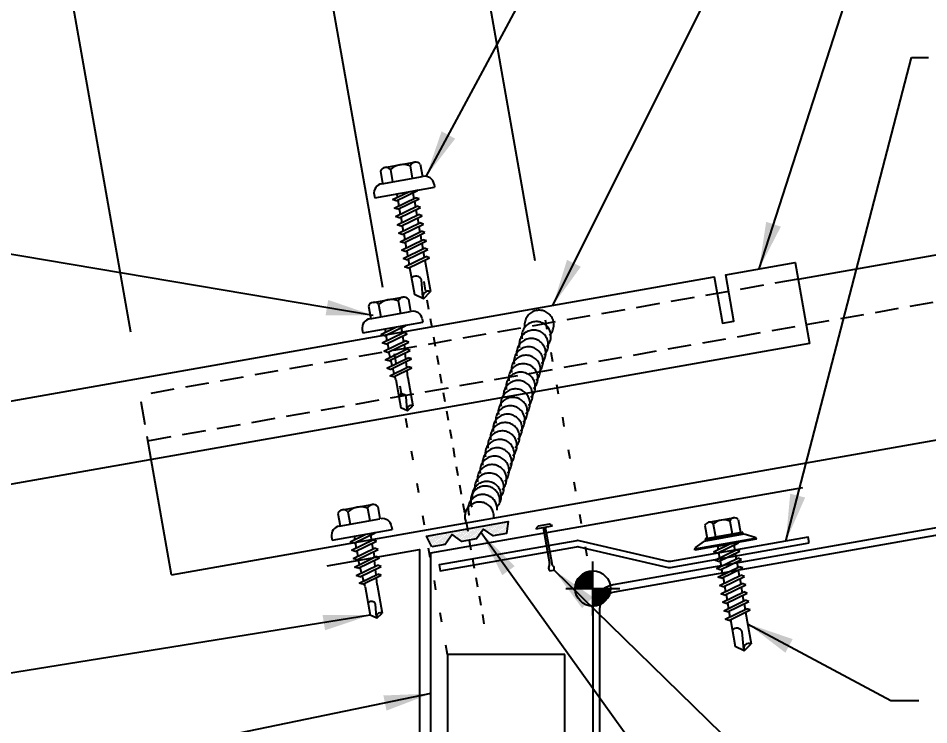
# Model space of a CAD drawing. Header units: inches. Extents: x 9.4 to 51.9, y 11.4 to 60.1.
# Drawn here: x 25.96 to 35.66, y 26.85 to 34.37 of the extents above; entities that cross this region are included whole.
import ezdxf

# ---------------------------------------------------------------- set-up
doc = ezdxf.new("R2010")
doc.units = ezdxf.units.IN
doc.header["$MEASUREMENT"] = 0
for name, pattern in [('CENTER2', [1.125, 0.75, -0.125, 0.125, -0.125]), ('DASH3', [0.125, 0.0625, -0.0625]), ('DOT', [0.25, 0, -0.25]), ('HIDDEN2', [0.1875, 0.125, -0.0625])]:
    doc.linetypes.add(name, pattern=pattern)
for name, color, linetype in [('DIM', 2, 'Continuous'), ('FASTENER', 9, 'Continuous'), ('PANEL', 11, 'Continuous'), ('SEALANT', 253, 'CENTER2'), ('SECTION', 11, 'Continuous'), ('STLA', 10, 'Continuous'), ('TAPE', 8, 'Continuous'), ('TEXT', 2, 'Continuous'), ('TRIM', 6, 'Continuous')]:
    doc.layers.add(name, color=color, linetype=linetype)
doc.styles.add('TEXT', font='SIMPLEX', dxfattribs={"width": 0.75, "height": 6})
doc.styles.add('TEXT1', font='ROMANS.shx', dxfattribs={"width": 0.75, "height": 0.375})
doc.dimstyles.new('DETAIL', dxfattribs={"dimscale": 4, "dimtxt": 0.375, "dimasz": 0.0625, "dimexe": 0.0625, "dimexo": 0.125, "dimgap": 0.0625, "dimtad": 1, "dimdec": 4, "dimzin": 3, "dimdsep": 46, "dimlunit": 4, "dimtxsty": 'TEXT1', "dimblk": 'ARCHTICK', "dimcen": 0.0625, "dimclrd": 7, "dimclre": 7, "dimclrt": 2, "dimadec": 0, "dimazin": 0, "dimtfac": 0.59375, "dimtdec": 4, "dimtmove": 0, "dimatfit": 3, "dimfxl": 0, "dimfrac": 2, "dimtolj": 1, "dimtzin": 3, "dimarcsym": 0})
doc.dimstyles.new('DETAIL$7', dxfattribs={"dimscale": 4, "dimtxt": 6, "dimasz": 0.125, "dimexe": 0.0625, "dimexo": 0.125, "dimgap": 0.0625, "dimtad": 1, "dimdec": 5, "dimzin": 3, "dimdsep": 46, "dimlunit": 4, "dimtxsty": 'TEXT', "dimblk": 'ARCHTICK', "dimcen": 0.0625, "dimclrd": 7, "dimclre": 7, "dimclrt": 2, "dimadec": 0, "dimazin": 0, "dimtfac": 0.666667, "dimtdec": 5, "dimtmove": 0, "dimatfit": 3, "dimfxl": 0, "dimfrac": 2, "dimtolj": 1, "dimtzin": 3, "dimarcsym": 0})

# ---------------------------------------------------------------- blocks, each defined once
blk = doc.blocks.new('MB_DW4')
at = {"layer": 'FASTENER'}
for p, q in [((-0.2171, 0.3051), (-0.2171, 0.1712)), ((-0.1627, 0.3366), (0.1592, 0.3366)), ((-0.1083, 0.3051), (-0.1083, 0.1712)), ((0.1048, 0.3051), (0.1048, 0.1712)), ((0.2136, 0.3051), (0.2136, 0.1712)), ((-0.2257, 0.1712), (0.2136, 0.1712)), ((-0.3257, 0.0712), (-0.3257, 0.0369)), ((-0.3257, 0.0369), (0.3222, 0.0369)), ((-0.141, -0.014), (0.0373, 0.0369)), ((-0.1053, -0.0341), (0.1375, 0.0352)), ((-0.088, 0.0369), (-0.088, 0.0011)), ((-0.088, 0.0369), (0.0845, 0.0369)), ((0.0845, 0.0369), (0.1344, 0.0369)), ((0.0845, 0.0201), (0.0845, -0.0405)), ((0.1375, 0.0352), (0.1344, 0.0369)), ((0.3222, 0.0712), (0.3222, 0.0369)), ((-0.1053, -0.0341), (-0.141, -0.014)), ((-0.141, -0.1049), (0.1018, -0.0356)), ((-0.1053, -0.125), (0.1375, -0.0557)), ((-0.088, -0.0292), (-0.088, -0.0898)), ((0.0845, -0.0708), (0.0845, -0.1314)), ((0.1375, -0.0557), (0.1018, -0.0356)), ((-0.1053, -0.125), (-0.141, -0.1049)), ((-0.141, -0.1958), (0.1018, -0.1265)), ((-0.1053, -0.2159), (0.1375, -0.1466)), ((-0.088, -0.1201), (-0.088, -0.1807)), ((0.0845, -0.1617), (0.0845, -0.211)), ((0.1375, -0.1466), (0.1018, -0.1265)), ((-0.1053, -0.2159), (-0.141, -0.1958)), ((-0.141, -0.2867), (0.1018, -0.2174)), ((-0.1053, -0.3068), (-0.141, -0.2867)), ((-0.1053, -0.3068), (0.1375, -0.2375)), ((-0.0838, -0.2704), (-0.088, -0.211)), ((0.0771, -0.3153), (0.0815, -0.2535)), ((0.0837, -0.2226), (0.0845, -0.211)), ((0.1375, -0.2375), (0.1018, -0.2174)), ((-0.141, -0.3776), (0.1018, -0.3083)), ((-0.1053, -0.3977), (-0.141, -0.3776)), ((-0.1053, -0.3977), (0.1375, -0.3284)), ((-0.0775, -0.3595), (-0.0817, -0.3001)), ((0.0706, -0.4081), (0.075, -0.3463)), ((0.1375, -0.3284), (0.1018, -0.3083)), ((-0.122, -0.4631), (0.0885, -0.403)), ((-0.0864, -0.4832), (-0.122, -0.4631)), ((-0.0864, -0.4832), (0.1242, -0.4231)), ((-0.0712, -0.4486), (-0.0754, -0.3892)), ((-0.0665, -0.5155), (-0.0691, -0.4783)), ((0.063, -0.5152), (0.0684, -0.439)), ((0.1242, -0.4231), (0.0885, -0.403)), ((-0.0665, -0.5155), (-0.0665, -0.82)), ((0.063, -0.5159), (0.063, -0.82)), ((-0.0031, -0.8538), (0.009, -0.7138)), ((-0.0017, -0.8656), (-0.0665, -0.82)), ((-0.0017, -0.8656), (0.063, -0.82))]:
    blk.add_line(p, q, dxfattribs=at)
for centre, radius, start, end in [((-0.1627, 0.2738), 0.0628, 29.87542, 150.12458), ((-0.0017, 0.141), 0.1956, 56.99743, 123.00257), ((0.1592, 0.2738), 0.0628, 29.87542, 150.12458), ((-0.2257, 0.0712), 0.1, 90, 180), ((0.2222, 0.0712), 0.1, 0, 90), ((0.073, -0.5159), 0.01, 175.94836, 180), ((-0.0363, -0.7227), 0.0461, 11.14455, 130.906), ((0.039, -0.8547), 0.0422, 55.45845, 194.84539)]:
    blk.add_arc(centre, radius, start, end, dxfattribs=at)
blk = doc.blocks.new('MB_DW3')
at = {"layer": 'FASTENER'}
for p, q in [((-0.2154, 0.3051), (-0.2154, 0.1712)), ((-0.161, 0.3366), (0.161, 0.3366)), ((-0.1065, 0.3051), (-0.1065, 0.1712)), ((0.1065, 0.3051), (0.1065, 0.1712)), ((0.2154, 0.3051), (0.2154, 0.1712)), ((-0.224, 0.1712), (0.2154, 0.1712)), ((-0.324, 0.0712), (-0.324, 0.0369)), ((-0.324, 0.0369), (0.324, 0.0369)), ((-0.1392, -0.016), (0.0458, 0.0369)), ((-0.1035, -0.0361), (0.1392, 0.0333)), ((-0.0863, 0.0369), (0.0863, 0.0369)), ((-0.0863, 0.0369), (-0.0863, -0.0008)), ((0.0863, 0.0369), (0.1328, 0.0369)), ((0.0863, 0.0181), (0.0863, -0.0425)), ((0.1392, 0.0333), (0.1328, 0.0369)), ((0.324, 0.0712), (0.324, 0.0369)), ((-0.1035, -0.0361), (-0.1392, -0.016)), ((-0.1392, -0.1069), (0.1035, -0.0375)), ((-0.1035, -0.127), (0.1392, -0.0576)), ((-0.0863, -0.0311), (-0.0863, -0.0917)), ((0.0863, -0.0728), (0.0863, -0.1334)), ((0.1392, -0.0576), (0.1035, -0.0375)), ((-0.1035, -0.127), (-0.1392, -0.1069)), ((-0.1392, -0.1977), (0.1035, -0.1284)), ((-0.1035, -0.2178), (0.1392, -0.1485)), ((-0.0863, -0.122), (-0.0863, -0.1826)), ((0.0863, -0.1636), (0.0863, -0.2243)), ((0.1392, -0.1485), (0.1035, -0.1284)), ((-0.1035, -0.2178), (-0.1392, -0.1977)), ((-0.1392, -0.2886), (0.1035, -0.2193)), ((-0.1035, -0.3087), (-0.1392, -0.2886)), ((-0.1035, -0.3087), (0.1392, -0.2394)), ((-0.0863, -0.2129), (-0.0863, -0.2735)), ((0.0863, -0.2545), (0.0863, -0.3152)), ((0.1392, -0.2394), (0.1035, -0.2193)), ((-0.1392, -0.3795), (0.1035, -0.3102)), ((-0.1035, -0.3996), (-0.1392, -0.3795)), ((-0.1035, -0.3996), (0.1392, -0.3303)), ((-0.0863, -0.3038), (-0.0863, -0.3644)), ((0.0863, -0.3454), (0.0863, -0.4061)), ((0.1392, -0.3303), (0.1035, -0.3102)), ((-0.1392, -0.4704), (0.1035, -0.4011)), ((-0.1035, -0.4905), (-0.1392, -0.4704)), ((-0.1035, -0.4905), (0.1392, -0.4212)), ((-0.0863, -0.3947), (-0.0863, -0.4553)), ((0.0863, -0.4363), (0.0863, -0.497)), ((0.1392, -0.4212), (0.1035, -0.4011)), ((-0.1392, -0.5613), (0.1035, -0.492)), ((-0.1035, -0.5814), (-0.1392, -0.5613)), ((-0.1035, -0.5814), (0.1392, -0.5121)), ((-0.0863, -0.4856), (-0.0863, -0.5462)), ((-0.0863, -0.5765), (-0.0863, -0.6371)), ((0.0863, -0.5272), (0.0863, -0.5879)), ((0.1392, -0.5121), (0.1035, -0.492)), ((-0.1392, -0.6522), (0.1035, -0.5829)), ((-0.1035, -0.6723), (-0.1392, -0.6522)), ((-0.1392, -0.7431), (0.1035, -0.6738)), ((-0.1035, -0.6723), (0.1392, -0.603)), ((-0.0863, -0.6674), (-0.0863, -0.728)), ((0.0863, -0.6181), (0.0863, -0.6787)), ((0.1392, -0.603), (0.1035, -0.5829)), ((0.1392, -0.6939), (0.1035, -0.6738)), ((-0.1035, -0.7632), (-0.1392, -0.7431)), ((-0.1035, -0.7632), (0.1392, -0.6939)), ((-0.0863, -0.7583), (-0.0863, -1.0503)), ((0.0863, -0.709), (0.0863, -1.0503)), ((-0.0019, -1.0955), (0.0143, -0.9088)), ((0, -1.1111), (-0.0863, -1.0503)), ((0, -1.1111), (0.0863, -1.0503))]:
    blk.add_line(p, q, dxfattribs=at)
for centre, radius, start, end in [((-0.161, 0.2738), 0.0628, 29.87542, 150.12458), ((0, 0.141), 0.1956, 56.99743, 123.00257), ((0.161, 0.2738), 0.0628, 29.87542, 150.12458), ((-0.224, 0.0712), 0.1, 90, 180), ((0.224, 0.0712), 0.1, 0, 90), ((-0.046, -0.9207), 0.0615, 11.14455, 130.906), ((0.0544, -1.0967), 0.0563, 55.45845, 194.84539)]:
    blk.add_arc(centre, radius, start, end, dxfattribs=at)
blk = doc.blocks.new('_ArchTick')
at = {"color": 0, "linetype": 'ByBlock', "const_width": 0.15}
blk.add_lwpolyline([(-0.5, -0.5), (0.5, 0.5)], dxfattribs=at)
blk = doc.blocks.new('*D20')
at = {"layer": 'DEFPOINTS', "color": 0}
for p in [(28.3636, 39.9103), (29.9333, 31.0078), (27.2513, 30.5349)]:
    blk.add_point(p, dxfattribs=at)
at = {"layer": 'DIM', "color": 7, "lineweight": -2}
for p, q in [((29.8465, 31.5002), (28.3202, 40.1565)), ((25.6816, 39.4374), (28.3636, 39.9103)), ((27.1645, 31.0273), (25.6381, 39.6836))]:
    blk.add_line(p, q, dxfattribs=at)
at = {"layer": 'DIM', "color": 7, "lineweight": -2, "xscale": 0.25, "yscale": 0.25, "zscale": 0.25}
for p, rotation in [((28.3636, 39.9103), 9.999999999999378), ((25.6816, 39.4374), 189.9999999999993)]:
    blk.add_blockref('_ArchTick', p, dxfattribs=dict(at, rotation=rotation))
at = {"layer": 'DIM', "color": 2, "insert": (26.9295, 40.2014), "char_height": 0.375, "attachment_point": 5, "rotation": 10, "style": 'TEXT1'}
blk.add_mtext('\\A1;2 3/4"', dxfattribs=at)
blk = doc.blocks.new('*X2')
at = {"color": 0}
for p, q in [((-0.4336, 0.1348), (-0.4336, 0.1348)), ((-0.4336, 0.123), (-0.4336, 0.123)), ((-0.4219, 0.1406), (-0.4219, 0.1406)), ((-0.4219, 0.1289), (-0.4219, 0.1289)), ((-0.4219, 0.1172), (-0.4219, 0.1172)), ((-0.4219, 0.1055), (-0.4219, 0.1055)), ((-0.4102, 0.1348), (-0.4102, 0.1348)), ((-0.4102, 0.123), (-0.4102, 0.123)), ((-0.4102, 0.1113), (-0.4102, 0.1113)), ((-0.4102, 0.0996), (-0.4102, 0.0996)), ((-0.3984, 0.1406), (-0.3984, 0.1406)), ((-0.3984, 0.1289), (-0.3984, 0.1289)), ((-0.3984, 0.1172), (-0.3984, 0.1172)), ((-0.3984, 0.1055), (-0.3984, 0.1055)), ((-0.3867, 0.1348), (-0.3867, 0.1348)), ((-0.3867, 0.123), (-0.3867, 0.123)), ((-0.3867, 0.1113), (-0.3867, 0.1113)), ((-0.3867, 0.0996), (-0.3867, 0.0996)), ((-0.375, 0.1406), (-0.375, 0.1406)), ((-0.375, 0.1289), (-0.375, 0.1289)), ((-0.375, 0.1172), (-0.375, 0.1172)), ((-0.375, 0.1055), (-0.375, 0.1055)), ((-0.3633, 0.1348), (-0.3633, 0.1348)), ((-0.3633, 0.123), (-0.3633, 0.123)), ((-0.3633, 0.1113), (-0.3633, 0.1113)), ((-0.3633, 0.0996), (-0.3633, 0.0996)), ((-0.3516, 0.1406), (-0.3516, 0.1406)), ((-0.3516, 0.1289), (-0.3516, 0.1289)), ((-0.3516, 0.1172), (-0.3516, 0.1172)), ((-0.3516, 0.1055), (-0.3516, 0.1055)), ((-0.3398, 0.1348), (-0.3398, 0.1348)), ((-0.3398, 0.123), (-0.3398, 0.123)), ((-0.3398, 0.1113), (-0.3398, 0.1113)), ((-0.3398, 0.0996), (-0.3398, 0.0996)), ((-0.3281, 0.1406), (-0.3281, 0.1406)), ((-0.3281, 0.1289), (-0.3281, 0.1289)), ((-0.3281, 0.1172), (-0.3281, 0.1172)), ((-0.3281, 0.1055), (-0.3281, 0.1055)), ((-0.3164, 0.1348), (-0.3164, 0.1348)), ((-0.3164, 0.123), (-0.3164, 0.123)), ((-0.3164, 0.1113), (-0.3164, 0.1113)), ((-0.3164, 0.0996), (-0.3164, 0.0996)), ((-0.3047, 0.1406), (-0.3047, 0.1406)), ((-0.3047, 0.1289), (-0.3047, 0.1289)), ((-0.3047, 0.1172), (-0.3047, 0.1172)), ((-0.3047, 0.1055), (-0.3047, 0.1055)), ((-0.293, 0.1348), (-0.293, 0.1348)), ((-0.293, 0.123), (-0.293, 0.123)), ((-0.293, 0.1113), (-0.293, 0.1113)), ((-0.293, 0.0996), (-0.293, 0.0996)), ((-0.2812, 0.1406), (-0.2812, 0.1406)), ((-0.2812, 0.1289), (-0.2812, 0.1289)), ((-0.2812, 0.1172), (-0.2812, 0.1172)), ((-0.2812, 0.1055), (-0.2812, 0.1055)), ((-0.2695, 0.1348), (-0.2695, 0.1348)), ((-0.2695, 0.123), (-0.2695, 0.123)), ((-0.2695, 0.1113), (-0.2695, 0.1113)), ((-0.2695, 0.0996), (-0.2695, 0.0996)), ((-0.2578, 0.1406), (-0.2578, 0.1406)), ((-0.2578, 0.1289), (-0.2578, 0.1289)), ((-0.2578, 0.1172), (-0.2578, 0.1172)), ((-0.2578, 0.1055), (-0.2578, 0.1055)), ((-0.2461, 0.1348), (-0.2461, 0.1348)), ((-0.2461, 0.123), (-0.2461, 0.123)), ((-0.2461, 0.1113), (-0.2461, 0.1113)), ((-0.2461, 0.0996), (-0.2461, 0.0996)), ((-0.2344, 0.1406), (-0.2344, 0.1406)), ((-0.2344, 0.1289), (-0.2344, 0.1289)), ((-0.2344, 0.1172), (-0.2344, 0.1172)), ((-0.2344, 0.1055), (-0.2344, 0.1055)), ((-0.2227, 0.1348), (-0.2227, 0.1348)), ((-0.2227, 0.123), (-0.2227, 0.123)), ((-0.2227, 0.1113), (-0.2227, 0.1113)), ((-0.2227, 0.0996), (-0.2227, 0.0996)), ((-0.2109, 0.1406), (-0.2109, 0.1406)), ((-0.2109, 0.1289), (-0.2109, 0.1289)), ((-0.2109, 0.1172), (-0.2109, 0.1172)), ((-0.2109, 0.1055), (-0.2109, 0.1055)), ((-0.1992, 0.1348), (-0.1992, 0.1348)), ((-0.1992, 0.123), (-0.1992, 0.123)), ((-0.1992, 0.1113), (-0.1992, 0.1113)), ((-0.1992, 0.0996), (-0.1992, 0.0996)), ((-0.1875, 0.1406), (-0.1875, 0.1406)), ((-0.1875, 0.1289), (-0.1875, 0.1289)), ((-0.1875, 0.1172), (-0.1875, 0.1172)), ((-0.1875, 0.1055), (-0.1875, 0.1055)), ((-0.1758, 0.1348), (-0.1758, 0.1348)), ((-0.1758, 0.123), (-0.1758, 0.123)), ((-0.1758, 0.1113), (-0.1758, 0.1113)), ((-0.1641, 0.1406), (-0.1641, 0.1406)), ((-0.1641, 0.1289), (-0.1641, 0.1289)), ((-0.1641, 0.1172), (-0.1641, 0.1172)), ((-0.1641, 0.1055), (-0.1641, 0.1055)), ((-0.1523, 0.1348), (-0.1523, 0.1348)), ((-0.1523, 0.123), (-0.1523, 0.123)), ((-0.1523, 0.1113), (-0.1523, 0.1113)), ((-0.1523, 0.0996), (-0.1523, 0.0996)), ((-0.1406, 0.1406), (-0.1406, 0.1406)), ((-0.1406, 0.1289), (-0.1406, 0.1289)), ((-0.1406, 0.1172), (-0.1406, 0.1172)), ((-0.1406, 0.1055), (-0.1406, 0.1055)), ((-0.1289, 0.1348), (-0.1289, 0.1348)), ((-0.1289, 0.123), (-0.1289, 0.123)), ((-0.1289, 0.1113), (-0.1289, 0.1113)), ((-0.1289, 0.0996), (-0.1289, 0.0996)), ((-0.1172, 0.1406), (-0.1172, 0.1406)), ((-0.1172, 0.1289), (-0.1172, 0.1289)), ((-0.1172, 0.1172), (-0.1172, 0.1172)), ((-0.1172, 0.1055), (-0.1172, 0.1055)), ((-0.1055, 0.1348), (-0.1055, 0.1348)), ((-0.1055, 0.123), (-0.1055, 0.123)), ((-0.1055, 0.1113), (-0.1055, 0.1113)), ((-0.1055, 0.0996), (-0.1055, 0.0996)), ((-0.0937, 0.1406), (-0.0937, 0.1406)), ((-0.0937, 0.1289), (-0.0937, 0.1289)), ((-0.0937, 0.1172), (-0.0937, 0.1172)), ((-0.0937, 0.1055), (-0.0937, 0.1055)), ((-0.082, 0.1348), (-0.082, 0.1348)), ((-0.082, 0.123), (-0.082, 0.123)), ((-0.082, 0.1113), (-0.082, 0.1113)), ((-0.082, 0.0996), (-0.082, 0.0996)), ((-0.0703, 0.1406), (-0.0703, 0.1406)), ((-0.0703, 0.1289), (-0.0703, 0.1289)), ((-0.0703, 0.1172), (-0.0703, 0.1172)), ((-0.0703, 0.1055), (-0.0703, 0.1055)), ((-0.0586, 0.1348), (-0.0586, 0.1348)), ((-0.0586, 0.123), (-0.0586, 0.123)), ((-0.0586, 0.1113), (-0.0586, 0.1113)), ((-0.0586, 0.0996), (-0.0586, 0.0996)), ((-0.0469, 0.1406), (-0.0469, 0.1406)), ((-0.0469, 0.1289), (-0.0469, 0.1289)), ((-0.0469, 0.1172), (-0.0469, 0.1172)), ((-0.0469, 0.1055), (-0.0469, 0.1055)), ((-0.0352, 0.1348), (-0.0352, 0.1348)), ((-0.0352, 0.123), (-0.0352, 0.123)), ((-0.0352, 0.1113), (-0.0352, 0.1113)), ((-0.0352, 0.0996), (-0.0352, 0.0996)), ((-0.0234, 0.1406), (-0.0234, 0.1406)), ((-0.0234, 0.1289), (-0.0234, 0.1289)), ((-0.0234, 0.1172), (-0.0234, 0.1172)), ((-0.0234, 0.1055), (-0.0234, 0.1055)), ((-0.0117, 0.1348), (-0.0117, 0.1348)), ((-0.0117, 0.123), (-0.0117, 0.123)), ((-0.0117, 0.1113), (-0.0117, 0.1113)), ((-0.0117, 0.0996), (-0.0117, 0.0996)), ((0, 0.1406), (0, 0.1406)), ((0, 0.1289), (0, 0.1289)), ((0, 0.1172), (0, 0.1172)), ((0, 0.1055), (0, 0.1055)), ((0.0117, 0.1348), (0.0117, 0.1348)), ((0.0117, 0.123), (0.0117, 0.123)), ((0.0117, 0.1113), (0.0117, 0.1113)), ((0.0117, 0.0996), (0.0117, 0.0996)), ((0.0234, 0.1406), (0.0234, 0.1406)), ((0.0234, 0.1289), (0.0234, 0.1289)), ((0.0234, 0.1172), (0.0234, 0.1172)), ((0.0234, 0.1055), (0.0234, 0.1055)), ((0.0352, 0.1348), (0.0352, 0.1348)), ((0.0352, 0.123), (0.0352, 0.123)), ((0.0352, 0.1113), (0.0352, 0.1113)), ((0.0352, 0.0996), (0.0352, 0.0996)), ((0.0469, 0.1406), (0.0469, 0.1406)), ((0.0469, 0.1289), (0.0469, 0.1289)), ((0.0469, 0.1172), (0.0469, 0.1172)), ((0.0469, 0.1055), (0.0469, 0.1055)), ((0.0586, 0.1348), (0.0586, 0.1348)), ((0.0586, 0.123), (0.0586, 0.123)), ((0.0586, 0.1113), (0.0586, 0.1113)), ((0.0586, 0.0996), (0.0586, 0.0996)), ((0.0703, 0.1406), (0.0703, 0.1406)), ((0.0703, 0.1289), (0.0703, 0.1289)), ((0.0703, 0.1172), (0.0703, 0.1172)), ((0.0703, 0.1055), (0.0703, 0.1055)), ((0.082, 0.1348), (0.082, 0.1348)), ((0.082, 0.123), (0.082, 0.123)), ((0.082, 0.1113), (0.082, 0.1113)), ((0.082, 0.0996), (0.082, 0.0996)), ((0.0937, 0.1406), (0.0937, 0.1406)), ((0.0937, 0.1289), (0.0937, 0.1289)), ((0.0937, 0.1172), (0.0937, 0.1172)), ((0.0937, 0.1055), (0.0937, 0.1055)), ((0.1055, 0.1348), (0.1055, 0.1348)), ((0.1055, 0.123), (0.1055, 0.123)), ((0.1055, 0.1113), (0.1055, 0.1113)), ((0.1055, 0.0996), (0.1055, 0.0996)), ((0.1172, 0.1406), (0.1172, 0.1406)), ((0.1172, 0.1289), (0.1172, 0.1289)), ((0.1172, 0.1172), (0.1172, 0.1172)), ((0.1172, 0.1055), (0.1172, 0.1055)), ((0.1289, 0.1348), (0.1289, 0.1348)), ((0.1289, 0.123), (0.1289, 0.123)), ((0.1289, 0.1113), (0.1289, 0.1113)), ((0.1289, 0.0996), (0.1289, 0.0996)), ((0.1406, 0.1406), (0.1406, 0.1406)), ((0.1406, 0.1289), (0.1406, 0.1289)), ((0.1406, 0.1172), (0.1406, 0.1172)), ((0.1406, 0.1055), (0.1406, 0.1055)), ((0.1523, 0.1348), (0.1523, 0.1348)), ((0.1523, 0.123), (0.1523, 0.123)), ((0.1523, 0.1113), (0.1523, 0.1113)), ((0.1523, 0.0996), (0.1523, 0.0996)), ((0.1641, 0.1406), (0.1641, 0.1406)), ((0.1641, 0.1289), (0.1641, 0.1289)), ((0.1641, 0.1172), (0.1641, 0.1172)), ((0.1641, 0.1055), (0.1641, 0.1055)), ((0.1758, 0.1348), (0.1758, 0.1348)), ((0.1758, 0.123), (0.1758, 0.123)), ((0.1758, 0.1113), (0.1758, 0.1113)), ((0.1875, 0.1406), (0.1875, 0.1406)), ((0.1875, 0.1289), (0.1875, 0.1289)), ((0.1875, 0.1172), (0.1875, 0.1172)), ((0.1875, 0.1055), (0.1875, 0.1055)), ((0.1992, 0.1348), (0.1992, 0.1348)), ((0.1992, 0.123), (0.1992, 0.123)), ((0.1992, 0.1113), (0.1992, 0.1113)), ((0.1992, 0.0996), (0.1992, 0.0996)), ((0.2109, 0.1406), (0.2109, 0.1406)), ((0.2109, 0.1289), (0.2109, 0.1289)), ((0.2109, 0.1172), (0.2109, 0.1172)), ((0.2109, 0.1055), (0.2109, 0.1055)), ((0.2227, 0.1348), (0.2227, 0.1348)), ((0.2227, 0.123), (0.2227, 0.123)), ((0.2227, 0.1113), (0.2227, 0.1113)), ((0.2227, 0.0996), (0.2227, 0.0996)), ((0.2344, 0.1406), (0.2344, 0.1406)), ((0.2344, 0.1289), (0.2344, 0.1289)), ((0.2344, 0.1172), (0.2344, 0.1172)), ((0.2344, 0.1055), (0.2344, 0.1055)), ((0.2461, 0.1348), (0.2461, 0.1348)), ((0.2461, 0.123), (0.2461, 0.123)), ((0.2461, 0.1113), (0.2461, 0.1113)), ((0.2461, 0.0996), (0.2461, 0.0996)), ((0.2578, 0.1406), (0.2578, 0.1406)), ((0.2578, 0.1289), (0.2578, 0.1289)), ((0.2578, 0.1172), (0.2578, 0.1172)), ((0.2578, 0.1055), (0.2578, 0.1055)), ((0.2695, 0.1348), (0.2695, 0.1348)), ((0.2695, 0.123), (0.2695, 0.123)), ((0.2695, 0.1113), (0.2695, 0.1113)), ((0.2695, 0.0996), (0.2695, 0.0996)), ((0.2812, 0.1406), (0.2812, 0.1406)), ((0.2812, 0.1289), (0.2812, 0.1289)), ((0.2812, 0.1172), (0.2812, 0.1172)), ((0.2812, 0.1055), (0.2812, 0.1055)), ((0.293, 0.1348), (0.293, 0.1348)), ((0.293, 0.123), (0.293, 0.123)), ((0.293, 0.1113), (0.293, 0.1113)), ((0.293, 0.0996), (0.293, 0.0996)), ((0.3047, 0.1406), (0.3047, 0.1406)), ((0.3047, 0.1289), (0.3047, 0.1289)), ((0.3047, 0.1172), (0.3047, 0.1172)), ((0.3047, 0.1055), (0.3047, 0.1055)), ((0.3164, 0.1348), (0.3164, 0.1348)), ((0.3164, 0.123), (0.3164, 0.123)), ((0.3164, 0.1113), (0.3164, 0.1113)), ((0.3164, 0.0996), (0.3164, 0.0996)), ((0.3281, 0.1406), (0.3281, 0.1406)), ((0.3281, 0.1289), (0.3281, 0.1289)), ((0.3281, 0.1172), (0.3281, 0.1172)), ((0.3281, 0.1055), (0.3281, 0.1055)), ((0.3398, 0.1348), (0.3398, 0.1348)), ((0.3398, 0.123), (0.3398, 0.123)), ((0.3398, 0.1113), (0.3398, 0.1113)), ((0.3398, 0.0996), (0.3398, 0.0996)), ((0.3516, 0.1406), (0.3516, 0.1406)), ((0.3516, 0.1289), (0.3516, 0.1289)), ((0.3516, 0.1172), (0.3516, 0.1172)), ((0.3516, 0.1055), (0.3516, 0.1055)), ((0.3633, 0.1348), (0.3633, 0.1348)), ((0.3633, 0.123), (0.3633, 0.123)), ((0.3633, 0.1113), (0.3633, 0.1113)), ((0.3633, 0.0996), (0.3633, 0.0996)), ((0.375, 0.1406), (0.375, 0.1406)), ((0.375, 0.1289), (0.375, 0.1289)), ((0.375, 0.1172), (0.375, 0.1172)), ((0.375, 0.1055), (0.375, 0.1055)), ((0.3867, 0.1348), (0.3867, 0.1348)), ((0.3867, 0.123), (0.3867, 0.123)), ((0.3867, 0.1113), (0.3867, 0.1113)), ((0.3867, 0.0996), (0.3867, 0.0996)), ((0.3984, 0.1406), (0.3984, 0.1406)), ((0.3984, 0.1289), (0.3984, 0.1289)), ((0.3984, 0.1172), (0.3984, 0.1172)), ((0.3984, 0.1055), (0.3984, 0.1055)), ((0.4102, 0.1348), (0.4102, 0.1348)), ((0.4102, 0.123), (0.4102, 0.123)), ((0.4102, 0.1113), (0.4102, 0.1113)), ((0.4102, 0.0996), (0.4102, 0.0996)), ((0.4219, 0.1406), (0.4219, 0.1406)), ((0.4219, 0.1289), (0.4219, 0.1289)), ((0.4219, 0.1172), (0.4219, 0.1172)), ((0.4219, 0.1055), (0.4219, 0.1055)), ((0.4336, 0.1348), (0.4336, 0.1348)), ((0.4336, 0.123), (0.4336, 0.123)), ((-0.4219, 0.0937), (-0.4219, 0.0937)), ((-0.4219, 0.082), (-0.4219, 0.082)), ((-0.4102, 0.0879), (-0.4102, 0.0879)), ((-0.4102, 0.0762), (-0.4102, 0.0762)), ((-0.4102, 0.0645), (-0.4102, 0.0645)), ((-0.4102, 0.0527), (-0.4102, 0.0527)), ((-0.4102, 0.041), (-0.4102, 0.041)), ((-0.3984, 0.0937), (-0.3984, 0.0937)), ((-0.3984, 0.082), (-0.3984, 0.082)), ((-0.3984, 0.0703), (-0.3984, 0.0703)), ((-0.3984, 0.0586), (-0.3984, 0.0586)), ((-0.3984, 0.0469), (-0.3984, 0.0469)), ((-0.3984, 0.0352), (-0.3984, 0.0352)), ((-0.3984, 0.0234), (-0.3984, 0.0234)), ((-0.3867, 0.0879), (-0.3867, 0.0879)), ((-0.3867, 0.0762), (-0.3867, 0.0762)), ((-0.3867, 0.0645), (-0.3867, 0.0645)), ((-0.3867, 0.0527), (-0.3867, 0.0527)), ((-0.3867, 0.041), (-0.3867, 0.041)), ((-0.3867, 0.0293), (-0.3867, 0.0293)), ((-0.375, 0.0937), (-0.375, 0.0937)), ((-0.375, 0.082), (-0.375, 0.082)), ((-0.375, 0.0703), (-0.375, 0.0703)), ((-0.375, 0.0586), (-0.375, 0.0586)), ((-0.375, 0.0469), (-0.375, 0.0469)), ((-0.375, 0.0352), (-0.375, 0.0352)), ((-0.375, 0.0234), (-0.375, 0.0234)), ((-0.3633, 0.0879), (-0.3633, 0.0879)), ((-0.3633, 0.0762), (-0.3633, 0.0762)), ((-0.3633, 0.0645), (-0.3633, 0.0645)), ((-0.3633, 0.0527), (-0.3633, 0.0527)), ((-0.3633, 0.041), (-0.3633, 0.041)), ((-0.3633, 0.0293), (-0.3633, 0.0293)), ((-0.3516, 0.0937), (-0.3516, 0.0937)), ((-0.3516, 0.082), (-0.3516, 0.082)), ((-0.3516, 0.0703), (-0.3516, 0.0703)), ((-0.3516, 0.0586), (-0.3516, 0.0586)), ((-0.3516, 0.0469), (-0.3516, 0.0469)), ((-0.3516, 0.0352), (-0.3516, 0.0352)), ((-0.3516, 0.0234), (-0.3516, 0.0234)), ((-0.3398, 0.0879), (-0.3398, 0.0879)), ((-0.3398, 0.0762), (-0.3398, 0.0762)), ((-0.3398, 0.0645), (-0.3398, 0.0645)), ((-0.3398, 0.0527), (-0.3398, 0.0527)), ((-0.3398, 0.041), (-0.3398, 0.041)), ((-0.3398, 0.0293), (-0.3398, 0.0293)), ((-0.3281, 0.0937), (-0.3281, 0.0937)), ((-0.3281, 0.082), (-0.3281, 0.082)), ((-0.3281, 0.0703), (-0.3281, 0.0703)), ((-0.3281, 0.0586), (-0.3281, 0.0586)), ((-0.3281, 0.0469), (-0.3281, 0.0469)), ((-0.3281, 0.0352), (-0.3281, 0.0352)), ((-0.3281, 0.0234), (-0.3281, 0.0234)), ((-0.3164, 0.0879), (-0.3164, 0.0879)), ((-0.3164, 0.0762), (-0.3164, 0.0762)), ((-0.3164, 0.0645), (-0.3164, 0.0645)), ((-0.3164, 0.0527), (-0.3164, 0.0527)), ((-0.3164, 0.041), (-0.3164, 0.041)), ((-0.3164, 0.0293), (-0.3164, 0.0293)), ((-0.3047, 0.0937), (-0.3047, 0.0937)), ((-0.3047, 0.082), (-0.3047, 0.082)), ((-0.3047, 0.0703), (-0.3047, 0.0703)), ((-0.3047, 0.0586), (-0.3047, 0.0586)), ((-0.3047, 0.0469), (-0.3047, 0.0469)), ((-0.3047, 0.0352), (-0.3047, 0.0352)), ((-0.3047, 0.0234), (-0.3047, 0.0234)), ((-0.293, 0.0879), (-0.293, 0.0879)), ((-0.293, 0.0762), (-0.293, 0.0762)), ((-0.293, 0.0645), (-0.293, 0.0645)), ((-0.293, 0.0527), (-0.293, 0.0527)), ((-0.293, 0.041), (-0.293, 0.041)), ((-0.293, 0.0293), (-0.293, 0.0293)), ((-0.2812, 0.0937), (-0.2812, 0.0937)), ((-0.2812, 0.082), (-0.2812, 0.082)), ((-0.2812, 0.0703), (-0.2812, 0.0703)), ((-0.2812, 0.0586), (-0.2812, 0.0586)), ((-0.2812, 0.0469), (-0.2812, 0.0469)), ((-0.2812, 0.0352), (-0.2812, 0.0352)), ((-0.2812, 0.0234), (-0.2812, 0.0234)), ((-0.2695, 0.0879), (-0.2695, 0.0879)), ((-0.2695, 0.0762), (-0.2695, 0.0762)), ((-0.2695, 0.0645), (-0.2695, 0.0645)), ((-0.2695, 0.0527), (-0.2695, 0.0527)), ((-0.2695, 0.041), (-0.2695, 0.041)), ((-0.2695, 0.0293), (-0.2695, 0.0293)), ((-0.2578, 0.0937), (-0.2578, 0.0937)), ((-0.2578, 0.082), (-0.2578, 0.082)), ((-0.2578, 0.0703), (-0.2578, 0.0703)), ((-0.2578, 0.0586), (-0.2578, 0.0586)), ((-0.2578, 0.0469), (-0.2578, 0.0469)), ((-0.2578, 0.0352), (-0.2578, 0.0352)), ((-0.2578, 0.0234), (-0.2578, 0.0234)), ((-0.2461, 0.0879), (-0.2461, 0.0879)), ((-0.2461, 0.0762), (-0.2461, 0.0762)), ((-0.2461, 0.0645), (-0.2461, 0.0645)), ((-0.2461, 0.0527), (-0.2461, 0.0527)), ((-0.2461, 0.041), (-0.2461, 0.041)), ((-0.2344, 0.0937), (-0.2344, 0.0937)), ((-0.2344, 0.082), (-0.2344, 0.082)), ((-0.2344, 0.0703), (-0.2344, 0.0703)), ((-0.2344, 0.0586), (-0.2344, 0.0586)), ((-0.2344, 0.0469), (-0.2344, 0.0469)), ((-0.2227, 0.0879), (-0.2227, 0.0879)), ((-0.2227, 0.0762), (-0.2227, 0.0762)), ((-0.2227, 0.0645), (-0.2227, 0.0645)), ((-0.2109, 0.0937), (-0.2109, 0.0937)), ((-0.2109, 0.082), (-0.2109, 0.082)), ((-0.2109, 0.0703), (-0.2109, 0.0703)), ((-0.1992, 0.0879), (-0.1992, 0.0879)), ((-0.1875, 0.0937), (-0.1875, 0.0937)), ((-0.1406, 0.0937), (-0.1406, 0.0937)), ((-0.1406, 0.082), (-0.1406, 0.082)), ((-0.1289, 0.0879), (-0.1289, 0.0879)), ((-0.1289, 0.0762), (-0.1289, 0.0762)), ((-0.1172, 0.0937), (-0.1172, 0.0937)), ((-0.1172, 0.082), (-0.1172, 0.082)), ((-0.1172, 0.0703), (-0.1172, 0.0703)), ((-0.1172, 0.0586), (-0.1172, 0.0586)), ((-0.1055, 0.0879), (-0.1055, 0.0879)), ((-0.1055, 0.0762), (-0.1055, 0.0762)), ((-0.1055, 0.0645), (-0.1055, 0.0645)), ((-0.1055, 0.0527), (-0.1055, 0.0527)), ((-0.0937, 0.0937), (-0.0937, 0.0937)), ((-0.0937, 0.082), (-0.0937, 0.082)), ((-0.0937, 0.0703), (-0.0937, 0.0703)), ((-0.0937, 0.0586), (-0.0937, 0.0586)), ((-0.0937, 0.0469), (-0.0937, 0.0469)), ((-0.0937, 0.0352), (-0.0937, 0.0352)), ((-0.082, 0.0879), (-0.082, 0.0879)), ((-0.082, 0.0762), (-0.082, 0.0762)), ((-0.082, 0.0645), (-0.082, 0.0645)), ((-0.082, 0.0527), (-0.082, 0.0527)), ((-0.082, 0.041), (-0.082, 0.041)), ((-0.082, 0.0293), (-0.082, 0.0293)), ((-0.0703, 0.0937), (-0.0703, 0.0937)), ((-0.0703, 0.082), (-0.0703, 0.082)), ((-0.0703, 0.0703), (-0.0703, 0.0703)), ((-0.0703, 0.0586), (-0.0703, 0.0586)), ((-0.0703, 0.0469), (-0.0703, 0.0469)), ((-0.0703, 0.0352), (-0.0703, 0.0352)), ((-0.0703, 0.0234), (-0.0703, 0.0234)), ((-0.0586, 0.0879), (-0.0586, 0.0879)), ((-0.0586, 0.0762), (-0.0586, 0.0762)), ((-0.0586, 0.0645), (-0.0586, 0.0645)), ((-0.0586, 0.0527), (-0.0586, 0.0527)), ((-0.0586, 0.041), (-0.0586, 0.041)), ((-0.0586, 0.0293), (-0.0586, 0.0293)), ((-0.0469, 0.0937), (-0.0469, 0.0937)), ((-0.0469, 0.082), (-0.0469, 0.082)), ((-0.0469, 0.0703), (-0.0469, 0.0703)), ((-0.0469, 0.0586), (-0.0469, 0.0586)), ((-0.0469, 0.0469), (-0.0469, 0.0469)), ((-0.0469, 0.0352), (-0.0469, 0.0352)), ((-0.0469, 0.0234), (-0.0469, 0.0234)), ((-0.0352, 0.0879), (-0.0352, 0.0879)), ((-0.0352, 0.0762), (-0.0352, 0.0762)), ((-0.0352, 0.0645), (-0.0352, 0.0645)), ((-0.0352, 0.0527), (-0.0352, 0.0527)), ((-0.0352, 0.041), (-0.0352, 0.041)), ((-0.0352, 0.0293), (-0.0352, 0.0293)), ((-0.0234, 0.0937), (-0.0234, 0.0937)), ((-0.0234, 0.082), (-0.0234, 0.082)), ((-0.0234, 0.0703), (-0.0234, 0.0703)), ((-0.0234, 0.0586), (-0.0234, 0.0586)), ((-0.0234, 0.0469), (-0.0234, 0.0469)), ((-0.0234, 0.0352), (-0.0234, 0.0352)), ((-0.0234, 0.0234), (-0.0234, 0.0234)), ((-0.0117, 0.0879), (-0.0117, 0.0879)), ((-0.0117, 0.0762), (-0.0117, 0.0762)), ((-0.0117, 0.0645), (-0.0117, 0.0645)), ((-0.0117, 0.0527), (-0.0117, 0.0527)), ((-0.0117, 0.041), (-0.0117, 0.041)), ((-0.0117, 0.0293), (-0.0117, 0.0293)), ((0, 0.0937), (0, 0.0937)), ((0, 0.082), (0, 0.082)), ((0, 0.0703), (0, 0.0703)), ((0, 0.0586), (0, 0.0586)), ((0, 0.0469), (0, 0.0469)), ((0, 0.0352), (0, 0.0352)), ((0, 0.0234), (0, 0.0234)), ((0.0117, 0.0879), (0.0117, 0.0879)), ((0.0117, 0.0762), (0.0117, 0.0762)), ((0.0117, 0.0645), (0.0117, 0.0645)), ((0.0117, 0.0527), (0.0117, 0.0527)), ((0.0117, 0.041), (0.0117, 0.041)), ((0.0117, 0.0293), (0.0117, 0.0293)), ((0.0234, 0.0937), (0.0234, 0.0937)), ((0.0234, 0.082), (0.0234, 0.082)), ((0.0234, 0.0703), (0.0234, 0.0703)), ((0.0234, 0.0586), (0.0234, 0.0586)), ((0.0234, 0.0469), (0.0234, 0.0469)), ((0.0234, 0.0352), (0.0234, 0.0352)), ((0.0234, 0.0234), (0.0234, 0.0234)), ((0.0352, 0.0879), (0.0352, 0.0879)), ((0.0352, 0.0762), (0.0352, 0.0762)), ((0.0352, 0.0645), (0.0352, 0.0645)), ((0.0352, 0.0527), (0.0352, 0.0527)), ((0.0352, 0.041), (0.0352, 0.041)), ((0.0352, 0.0293), (0.0352, 0.0293)), ((0.0469, 0.0937), (0.0469, 0.0937)), ((0.0469, 0.082), (0.0469, 0.082)), ((0.0469, 0.0703), (0.0469, 0.0703)), ((0.0469, 0.0586), (0.0469, 0.0586)), ((0.0469, 0.0469), (0.0469, 0.0469)), ((0.0469, 0.0352), (0.0469, 0.0352)), ((0.0469, 0.0234), (0.0469, 0.0234)), ((0.0586, 0.0879), (0.0586, 0.0879)), ((0.0586, 0.0762), (0.0586, 0.0762)), ((0.0586, 0.0645), (0.0586, 0.0645)), ((0.0586, 0.0527), (0.0586, 0.0527)), ((0.0586, 0.041), (0.0586, 0.041)), ((0.0586, 0.0293), (0.0586, 0.0293)), ((0.0703, 0.0937), (0.0703, 0.0937)), ((0.0703, 0.082), (0.0703, 0.082)), ((0.0703, 0.0703), (0.0703, 0.0703)), ((0.0703, 0.0586), (0.0703, 0.0586)), ((0.0703, 0.0469), (0.0703, 0.0469)), ((0.0703, 0.0352), (0.0703, 0.0352)), ((0.0703, 0.0234), (0.0703, 0.0234)), ((0.082, 0.0879), (0.082, 0.0879)), ((0.082, 0.0762), (0.082, 0.0762)), ((0.082, 0.0645), (0.082, 0.0645)), ((0.082, 0.0527), (0.082, 0.0527)), ((0.082, 0.041), (0.082, 0.041)), ((0.082, 0.0293), (0.082, 0.0293)), ((0.0937, 0.0937), (0.0937, 0.0937)), ((0.0937, 0.082), (0.0937, 0.082)), ((0.0937, 0.0703), (0.0937, 0.0703)), ((0.0937, 0.0586), (0.0937, 0.0586)), ((0.0937, 0.0469), (0.0937, 0.0469)), ((0.0937, 0.0352), (0.0937, 0.0352)), ((0.1055, 0.0879), (0.1055, 0.0879)), ((0.1055, 0.0762), (0.1055, 0.0762)), ((0.1055, 0.0645), (0.1055, 0.0645)), ((0.1055, 0.0527), (0.1055, 0.0527)), ((0.1172, 0.0937), (0.1172, 0.0937)), ((0.1172, 0.082), (0.1172, 0.082)), ((0.1172, 0.0703), (0.1172, 0.0703)), ((0.1172, 0.0586), (0.1172, 0.0586)), ((0.1289, 0.0879), (0.1289, 0.0879)), ((0.1289, 0.0762), (0.1289, 0.0762)), ((0.1406, 0.0937), (0.1406, 0.0937)), ((0.1406, 0.082), (0.1406, 0.082)), ((0.1875, 0.0937), (0.1875, 0.0937)), ((0.1992, 0.0879), (0.1992, 0.0879)), ((0.2109, 0.0937), (0.2109, 0.0937)), ((0.2109, 0.082), (0.2109, 0.082)), ((0.2109, 0.0703), (0.2109, 0.0703)), ((0.2227, 0.0879), (0.2227, 0.0879)), ((0.2227, 0.0762), (0.2227, 0.0762)), ((0.2227, 0.0645), (0.2227, 0.0645)), ((0.2344, 0.0937), (0.2344, 0.0937)), ((0.2344, 0.082), (0.2344, 0.082)), ((0.2344, 0.0703), (0.2344, 0.0703)), ((0.2344, 0.0586), (0.2344, 0.0586)), ((0.2344, 0.0469), (0.2344, 0.0469)), ((0.2461, 0.0879), (0.2461, 0.0879)), ((0.2461, 0.0762), (0.2461, 0.0762)), ((0.2461, 0.0645), (0.2461, 0.0645)), ((0.2461, 0.0527), (0.2461, 0.0527)), ((0.2461, 0.041), (0.2461, 0.041)), ((0.2578, 0.0937), (0.2578, 0.0937)), ((0.2578, 0.082), (0.2578, 0.082)), ((0.2578, 0.0703), (0.2578, 0.0703)), ((0.2578, 0.0586), (0.2578, 0.0586)), ((0.2578, 0.0469), (0.2578, 0.0469)), ((0.2578, 0.0352), (0.2578, 0.0352)), ((0.2578, 0.0234), (0.2578, 0.0234)), ((0.2695, 0.0879), (0.2695, 0.0879)), ((0.2695, 0.0762), (0.2695, 0.0762)), ((0.2695, 0.0645), (0.2695, 0.0645)), ((0.2695, 0.0527), (0.2695, 0.0527)), ((0.2695, 0.041), (0.2695, 0.041)), ((0.2695, 0.0293), (0.2695, 0.0293)), ((0.2812, 0.0937), (0.2812, 0.0937)), ((0.2812, 0.082), (0.2812, 0.082)), ((0.2812, 0.0703), (0.2812, 0.0703)), ((0.2812, 0.0586), (0.2812, 0.0586)), ((0.2812, 0.0469), (0.2812, 0.0469)), ((0.2812, 0.0352), (0.2812, 0.0352)), ((0.2812, 0.0234), (0.2812, 0.0234)), ((0.293, 0.0879), (0.293, 0.0879)), ((0.293, 0.0762), (0.293, 0.0762)), ((0.293, 0.0645), (0.293, 0.0645)), ((0.293, 0.0527), (0.293, 0.0527)), ((0.293, 0.041), (0.293, 0.041)), ((0.293, 0.0293), (0.293, 0.0293)), ((0.3047, 0.0937), (0.3047, 0.0937)), ((0.3047, 0.082), (0.3047, 0.082)), ((0.3047, 0.0703), (0.3047, 0.0703)), ((0.3047, 0.0586), (0.3047, 0.0586)), ((0.3047, 0.0469), (0.3047, 0.0469)), ((0.3047, 0.0352), (0.3047, 0.0352)), ((0.3047, 0.0234), (0.3047, 0.0234)), ((0.3164, 0.0879), (0.3164, 0.0879)), ((0.3164, 0.0762), (0.3164, 0.0762)), ((0.3164, 0.0645), (0.3164, 0.0645)), ((0.3164, 0.0527), (0.3164, 0.0527)), ((0.3164, 0.041), (0.3164, 0.041)), ((0.3164, 0.0293), (0.3164, 0.0293)), ((0.3281, 0.0937), (0.3281, 0.0937)), ((0.3281, 0.082), (0.3281, 0.082)), ((0.3281, 0.0703), (0.3281, 0.0703)), ((0.3281, 0.0586), (0.3281, 0.0586)), ((0.3281, 0.0469), (0.3281, 0.0469)), ((0.3281, 0.0352), (0.3281, 0.0352)), ((0.3281, 0.0234), (0.3281, 0.0234)), ((0.3398, 0.0879), (0.3398, 0.0879)), ((0.3398, 0.0762), (0.3398, 0.0762)), ((0.3398, 0.0645), (0.3398, 0.0645)), ((0.3398, 0.0527), (0.3398, 0.0527)), ((0.3398, 0.041), (0.3398, 0.041)), ((0.3398, 0.0293), (0.3398, 0.0293)), ((0.3516, 0.0937), (0.3516, 0.0937)), ((0.3516, 0.082), (0.3516, 0.082)), ((0.3516, 0.0703), (0.3516, 0.0703)), ((0.3516, 0.0586), (0.3516, 0.0586)), ((0.3516, 0.0469), (0.3516, 0.0469)), ((0.3516, 0.0352), (0.3516, 0.0352)), ((0.3516, 0.0234), (0.3516, 0.0234)), ((0.3633, 0.0879), (0.3633, 0.0879)), ((0.3633, 0.0762), (0.3633, 0.0762)), ((0.3633, 0.0645), (0.3633, 0.0645)), ((0.3633, 0.0527), (0.3633, 0.0527)), ((0.3633, 0.041), (0.3633, 0.041)), ((0.3633, 0.0293), (0.3633, 0.0293)), ((0.375, 0.0937), (0.375, 0.0937)), ((0.375, 0.082), (0.375, 0.082)), ((0.375, 0.0703), (0.375, 0.0703)), ((0.375, 0.0586), (0.375, 0.0586)), ((0.375, 0.0469), (0.375, 0.0469)), ((0.375, 0.0352), (0.375, 0.0352)), ((0.375, 0.0234), (0.375, 0.0234)), ((0.3867, 0.0879), (0.3867, 0.0879)), ((0.3867, 0.0762), (0.3867, 0.0762)), ((0.3867, 0.0645), (0.3867, 0.0645)), ((0.3867, 0.0527), (0.3867, 0.0527)), ((0.3867, 0.041), (0.3867, 0.041)), ((0.3867, 0.0293), (0.3867, 0.0293)), ((0.3984, 0.0937), (0.3984, 0.0937)), ((0.3984, 0.082), (0.3984, 0.082)), ((0.3984, 0.0703), (0.3984, 0.0703)), ((0.3984, 0.0586), (0.3984, 0.0586)), ((0.3984, 0.0469), (0.3984, 0.0469)), ((0.3984, 0.0352), (0.3984, 0.0352)), ((0.3984, 0.0234), (0.3984, 0.0234)), ((0.4102, 0.0879), (0.4102, 0.0879)), ((0.4102, 0.0762), (0.4102, 0.0762)), ((0.4102, 0.0645), (0.4102, 0.0645)), ((0.4102, 0.0527), (0.4102, 0.0527)), ((0.4102, 0.041), (0.4102, 0.041)), ((0.4219, 0.0937), (0.4219, 0.0937)), ((0.4219, 0.082), (0.4219, 0.082))]:
    blk.add_line(p, q, dxfattribs=at)
blk = doc.blocks.new('MB_DBTAP')
at = {"layer": 'TAPE', "color": 9}
blk.add_lwpolyline([(-0.4033, 0.0185), (-0.442, 0.1413), (0.442, 0.1413), (0.4033, 0.0185), (0.26, 0.0185), (0.1696, 0.1089), (0.0792, 0.0185), (0, 0.0185), (-0.0792, 0.0185), (-0.1696, 0.1089), (-0.26, 0.0185)], close=True, dxfattribs=at)
at = {"layer": 'TAPE', "color": 251}
blk.add_blockref('*X2', (0, 0), dxfattribs=at)
blk = doc.blocks.new('*D21')
at = {"layer": 'DEFPOINTS', "color": 0}
for p in [(29.9862, 40.1964), (31.5559, 31.2939), (29.9333, 31.0078)]:
    blk.add_point(p, dxfattribs=at)
at = {"layer": 'DIM', "color": 7, "lineweight": -2}
for p, q in [((29.9862, 40.1964), (33.3671, 40.7926)), ((31.4691, 31.7863), (29.9428, 40.4426)), ((29.8465, 31.5002), (28.3202, 40.1565)), ((28.3636, 39.9103), (29.9862, 40.1964))]:
    blk.add_line(p, q, dxfattribs=at)
at = {"layer": 'DIM', "color": 7, "lineweight": -2, "xscale": 0.25, "yscale": 0.25, "zscale": 0.25}
for p, rotation in [((29.9862, 40.1964), 9.99999999999999), ((28.3636, 39.9103), 190)]:
    blk.add_blockref('_ArchTick', p, dxfattribs=dict(at, rotation=rotation))
at = {"layer": 'DIM', "color": 2, "insert": (31.731, 41.2657), "char_height": 0.375, "attachment_point": 5, "rotation": 10, "style": 'TEXT1'}
blk.add_mtext('\\A1;{WALL PANEL}\\P{THICKNESS}', dxfattribs=at)
blk = doc.blocks.new('wp')
at = {"layer": 'SECTION'}
for p, q in [((0, -0.0958), (0, 0.0958)), ((-0.0958, 0), (0.0958, 0))]:
    blk.add_line(p, q, dxfattribs=at)
at = {"layer": 'SECTION', "const_width": 0.0625}
for points in [[(0, 0.0312, 0.414214), (-0.0312, 0, 1)], [(0, -0.0312, 0.414214), (0.0312, 0, 1)]]:
    blk.add_lwpolyline(points, format="xyb", dxfattribs=at)
at = {"layer": 'SECTION'}
blk.add_circle((0, 0), 0.0625, dxfattribs=at)
blk = doc.blocks.new('sd19')
at = {"layer": 'FASTENER'}
for p, q in [((-0.1351, 0.3023), (0.1351, 0.3023)), ((-0.1808, 0.2758), (-0.1808, 0.1366)), ((-0.0894, 0.2758), (-0.0894, 0.1366)), ((0.0894, 0.2758), (0.0894, 0.1366)), ((0.1808, 0.2758), (0.1808, 0.1366)), ((-0.2169, 0.1143), (-0.3263, 0.0593)), ((-0.2169, 0.1143), (0.2169, 0.1143)), ((-0.1931, 0.1366), (0.1931, 0.1366)), ((-0.1931, 0.1187), (0.1931, 0.1187)), ((-0.1808, 0.1366), (0.1808, 0.1366)), ((0.2169, 0.1143), (0.3263, 0.0593)), ((-0.3263, 0.0593), (-0.3263, 0.0486)), ((-0.3263, 0.0486), (0.3263, 0.0486)), ((-0.1392, -0.016), (0.0458, 0.0369)), ((-0.1035, -0.0361), (0.1392, 0.0333)), ((-0.0863, 0.0369), (0.0863, 0.0369)), ((-0.0863, 0.0369), (-0.0863, -0.0008)), ((0.0863, 0.0369), (0.1328, 0.0369)), ((0.0863, 0.0181), (0.0863, -0.0425)), ((0.1392, 0.0333), (0.1328, 0.0369)), ((0.3263, 0.0593), (0.3263, 0.0486)), ((-0.1035, -0.0361), (-0.1392, -0.016)), ((-0.1392, -0.1069), (0.1035, -0.0375)), ((-0.1035, -0.127), (0.1392, -0.0576)), ((-0.0863, -0.0311), (-0.0863, -0.0917)), ((0.0863, -0.0728), (0.0863, -0.1334)), ((0.1392, -0.0576), (0.1035, -0.0375)), ((-0.1035, -0.127), (-0.1392, -0.1069)), ((-0.1392, -0.1977), (0.1035, -0.1284)), ((-0.1035, -0.2178), (0.1392, -0.1485)), ((-0.0863, -0.122), (-0.0863, -0.1826)), ((0.0863, -0.1636), (0.0863, -0.2243)), ((0.1392, -0.1485), (0.1035, -0.1284)), ((-0.1035, -0.2178), (-0.1392, -0.1977)), ((-0.1392, -0.2886), (0.1035, -0.2193)), ((-0.1035, -0.3087), (-0.1392, -0.2886)), ((-0.1035, -0.3087), (0.1392, -0.2394)), ((-0.0863, -0.2129), (-0.0863, -0.2735)), ((0.0863, -0.2545), (0.0863, -0.3152)), ((0.1392, -0.2394), (0.1035, -0.2193)), ((-0.1392, -0.3795), (0.1035, -0.3102)), ((-0.1035, -0.3996), (-0.1392, -0.3795)), ((-0.1035, -0.3996), (0.1392, -0.3303)), ((-0.0863, -0.3038), (-0.0863, -0.3644)), ((0.0863, -0.3454), (0.0863, -0.4061)), ((0.1392, -0.3303), (0.1035, -0.3102)), ((-0.1392, -0.4704), (0.1035, -0.4011)), ((-0.1035, -0.4905), (-0.1392, -0.4704)), ((-0.1035, -0.4905), (0.1392, -0.4212)), ((-0.0863, -0.3947), (-0.0863, -0.4553)), ((0.0863, -0.4363), (0.0863, -0.497)), ((0.1392, -0.4212), (0.1035, -0.4011)), ((-0.1392, -0.5613), (0.1035, -0.492)), ((-0.1035, -0.5814), (-0.1392, -0.5613)), ((-0.1035, -0.5814), (0.1392, -0.5121)), ((-0.0863, -0.4856), (-0.0863, -0.5462)), ((-0.0863, -0.5765), (-0.0863, -0.6371)), ((0.0863, -0.5272), (0.0863, -0.5879)), ((0.1392, -0.5121), (0.1035, -0.492)), ((-0.1392, -0.6522), (0.1035, -0.5829)), ((-0.1035, -0.6723), (-0.1392, -0.6522)), ((-0.1392, -0.7431), (0.1035, -0.6738)), ((-0.1035, -0.6723), (0.1392, -0.603)), ((-0.0863, -0.6674), (-0.0863, -0.728)), ((0.0863, -0.6181), (0.0863, -0.6787)), ((0.1392, -0.603), (0.1035, -0.5829)), ((0.1392, -0.6939), (0.1035, -0.6738)), ((-0.1035, -0.7632), (-0.1392, -0.7431)), ((-0.1035, -0.7632), (0.1392, -0.6939)), ((-0.0863, -0.7583), (-0.0863, -1.0503)), ((0.0863, -0.709), (0.0863, -1.0503)), ((-0.0019, -1.0955), (0.0143, -0.9088)), ((0, -1.1111), (-0.0863, -1.0503)), ((0, -1.1111), (0.0863, -1.0503))]:
    blk.add_line(p, q, dxfattribs=at)
blk.add_lwpolyline([(-0.3307, 0.0369), (-0.3307, 0.0487), (0.3307, 0.0487), (0.3307, 0.0369)], close=True, dxfattribs=at)
for centre, radius, start, end in [((-0.1351, 0.2496), 0.0527, 29.87542, 150.12458), ((0, 0.1382), 0.1641, 56.99743, 123.00257), ((0.1351, 0.2496), 0.0527, 29.87542, 150.12458), ((-0.1931, 0.1276), 0.00894, 90, 270), ((0.1931, 0.1276), 0.00894, 270, 90), ((-0.046, -0.9207), 0.0615, 11.14455, 130.906), ((0.0544, -1.0967), 0.0563, 55.45845, 194.84539)]:
    blk.add_arc(centre, radius, start, end, dxfattribs=at)
blk = doc.blocks.new('fm4')
at = {"layer": 'FASTENER', "color": 12}
for p, q in [((-0.0892, 0.0179), (0.0892, 0.0179)), ((0.0604, 0.0404), (-0.0604, 0.0404)), ((-0.0121, 0.0179), (-0.0121, -0.3729)), ((0.0121, 0.0179), (0.0121, -0.3729)), ((-0.0199, -0.45), (0.0199, -0.45))]:
    blk.add_line(p, q, dxfattribs=at)
for centre, radius, start, end in [((0, -0.0664), 0.1227, 119.47767, 136.61428), ((0, -0.0664), 0.1227, 43.38572, 60.52233), ((-0.0746, -0.3729), 0.0625, 323.76553, 0), ((0.0746, -0.3729), 0.0625, 180, 216.23447), ((0, -0.4276), 0.03, 143.76553, 228.40377), ((0, -0.4276), 0.03, 311.59623, 36.23447)]:
    blk.add_arc(centre, radius, start, end, dxfattribs=at)

msp = doc.modelspace()

# ---------------------------------------------------------------- linework, layer by layer
at = {"layer": 'DIM', "linetype": 'DOT'}
for p, q in [((32.08422, 28.29776), (31.55592, 31.29394)), ((30.53526, 27.5941), (29.93332, 31.00784))]:
    msp.add_line(p, q, dxfattribs=at)
at = {"layer": 'FASTENER', "linetype": 'DASH3'}
msp.add_line((30.2826, 31.56682), (30.93566, 27.86311), dxfattribs=at)
at = {"layer": 'PANEL'}
for p, q in [((34.26979, 31.5905), (45.4956, 33.56991)), ((27.59718, 28.44401), (27.38112, 29.66932)), ((30.53526, 27.5941), (30.53526, 14.33116)), ((31.78526, 27.5941), (30.53526, 27.5941)), ((31.78526, 14.33116), (31.78526, 27.5941))]:
    msp.add_line(p, q, dxfattribs=at)
at = {"layer": 'PANEL', "color": 8, "linetype": 'HIDDEN2', "ltscale": 2}
for p, q in [((34.3551, 31.10666), (45.5625, 33.08283)), ((34.26979, 31.5905), (27.2603, 30.35454)), ((27.34561, 29.8707), (34.3551, 31.10666)), ((27.38112, 29.66932), (27.2603, 30.35454))]:
    msp.add_line(p, q, dxfattribs=at)
at = {"layer": 'PANEL'}
msp.add_lwpolyline([(27.59718, 28.44401), (45.83248, 31.65938)], dxfattribs=at)
at = {"layer": 'SEALANT'}
for centre, start, end in [((31.51294, 31.10409), 314.832191, 190.629403), ((31.51294, 31.10409), 314.832191, 190.629403), ((31.48298, 30.98273), 314.832191, 190.629403), ((31.45515, 30.89321), 314.832191, 190.629403), ((31.42732, 30.80369), 314.832191, 190.629403), ((31.39949, 30.71416), 314.832191, 190.629403), ((31.37166, 30.62464), 314.832191, 190.629403), ((31.34383, 30.53511), 314.832191, 190.629403), ((31.316, 30.44559), 314.832191, 190.629403), ((31.28817, 30.35607), 314.832191, 190.629403), ((31.26033, 30.26654), 314.832191, 190.629403), ((31.2325, 30.17702), 314.832191, 190.629403), ((31.20467, 30.08749), 314.832191, 190.629403), ((31.14901, 29.90845), 314.832191, 190.629403), ((31.17684, 29.99797), 314.832191, 190.629403), ((31.12118, 29.81892), 314.832191, 190.629403), ((31.09335, 29.7294), 314.832191, 190.629403), ((31.06552, 29.63988), 314.832191, 190.629403), ((31.03769, 29.55035), 314.832191, 190.629403), ((31.00986, 29.46083), 314.832191, 190.629403), ((30.98203, 29.3713), 314.832191, 190.629403), ((30.93885, 29.23241), 355.477583, 204.522417), ((30.9542, 29.28178), 314.832191, 190.629403), ((30.91102, 29.14288), 355.477583, 204.522417), ((30.87602, 29.06229), 355.477583, 204.522417)]:
    msp.add_arc(centre, 0.15543, start, end, dxfattribs=at)
at = {"layer": 'STLA'}
for points in [[(37.19059, 28.13195), (37.05379, 28.90779, 0.4142136), (36.75005, 29.12047), (32.30089, 28.33597, 0.3639702), (32.08422, 28.07775), (32.08422, 20.55996, 0.4142136), (32.34642, 20.29776), (36.82202, 20.29776, 0.4142136), (37.08422, 20.55996), (37.08422, 21.34776), (37.00952, 21.34776), (37.00952, 20.55996, -0.4142136), (36.82202, 20.37246), (32.34642, 20.37246, -0.4142136), (32.15892, 20.55996), (32.15892, 28.07775, -0.3639702), (32.31387, 28.2624), (36.76302, 29.04691, -0.4142136), (36.98023, 28.89481), (37.11703, 28.11898)], [(34.3877, 28.78224), (34.37685, 28.84379), (32.91216, 28.58553, -0.1006947), (32.88724, 28.58618), (31.93765, 28.80541, 0.1006947), (31.91274, 28.80606), (30.44805, 28.5478), (30.45891, 28.48625), (31.91107, 28.74231, -0.1006947), (31.93598, 28.74165), (32.88557, 28.52242, 0.1006947), (32.91049, 28.52177)]]:
    msp.add_lwpolyline(points, format="xyb", close=True, dxfattribs=at)
at = {"layer": 'TRIM'}
for points in [[(24.54253, 29.1688), (24.39059, 30.0305), (25.12919, 30.16074), (25.21602, 29.66834), (25.33912, 29.69004), (25.25229, 30.18245), (33.37696, 31.61504), (33.46378, 31.12264), (33.58688, 31.14435), (33.50006, 31.63675), (34.23867, 31.76699), (34.39061, 30.90528)], [(34.39061, 30.90528), (24.54253, 29.1688)], [(29.25368, 28.53977), (30.23849, 28.71342), (30.23849, 21.77974), (25.80686, 20.99833), (24.02747, 25.40245), (24.19325, 30.14956), (25.17805, 30.32321), (25.26488, 29.8308)]]:
    msp.add_lwpolyline(points, dxfattribs=at)
msp.add_lwpolyline([(30.42101, 25.07116), (30.42101, 24.67116, -1), (30.35993, 24.67116), (30.35993, 28.6761), (34.31945, 29.37427)], format="xyb", dxfattribs=at)

# ---------------------------------------------------------------- block references
at = {"layer": 'FASTENER'}
for name, p, rotation in [('MB_DW3', (30.08644, 32.47674), 10), ('MB_DW4', (29.96198, 31.04019), 10), ('MB_DW4', (29.63581, 28.83293), 10), ('sd19', (33.50335, 28.72791), 9.99999999999989), ('fm4', (31.56916, 28.93133), 10.00000000000003)]:
    msp.add_blockref(name, p, dxfattribs=dict(at, rotation=rotation))
at = {"layer": 'TAPE', "rotation": 10}
msp.add_blockref('MB_DBTAP', (30.77163, 28.79339), dxfattribs=at)
at = {"layer": 'TEXT', "xscale": 3, "yscale": 3, "zscale": 3}
msp.add_blockref('wp', (32.08422, 28.29776), dxfattribs=at)

# ---------------------------------------------------------------- dimensions: what is measured, and where the dimension line sits
at = {"layer": 'DIM'}
dim = msp.add_linear_dim(base=(29.98617, 40.19642), p1=(29.93332, 31.00784), p2=(31.55592, 31.29394), angle=10, text='{WALL PANEL}\\P{THICKNESS}', dimstyle='DETAIL', dxfattribs=at)
dim.commit()
dim.dimension.update_dxf_attribs({"geometry": '*D21', "text_midpoint": (31.86126, 40.52705), "dimtype": 160})
dim = msp.add_aligned_dim(p1=(27.2513, 30.53492), p2=(29.93332, 31.00784), distance=9.03981, dimstyle='DETAIL', dxfattribs=at)
dim.commit()
dim.dimension.update_dxf_attribs({"geometry": '*D20', "text_midpoint": (26.92954, 40.20143)})

# ---------------------------------------------------------------- leaders
for points in [[(30.3088, 32.68473), (34.40822, 40.29706), (35.66123, 40.29706)], [(31.65955, 31.31222), (34.53445, 37.06564), (35.5622, 37.06564)], [(33.85458, 31.69926), (35.08352, 35.49866), (35.64667, 35.49866)], [(34.14009, 28.80205), (35.47772, 33.95093), (35.66075, 33.95093)], [(29.74534, 31.20495), (22.87987, 32.35816), (22.54115, 32.35816)], [(30.8939, 28.89315), (35.20213, 22.90652), (35.56608, 22.90652)], [(31.66939, 28.49534), (35.22419, 25.03379), (35.56608, 25.03379)], [(33.73299, 27.92247), (35.25728, 27.10594), (35.55505, 27.10594)], [(30.35993, 27.17892), (22.43823, 25.54904), (22.0507, 25.54904)]]:
    msp.add_leader(points, dimstyle='DETAIL$7')
at = {"layer": 'TEXT'}
msp.add_leader([(29.71275, 28.01386), (23.05658, 26.93934), (22.63653, 26.93934)], dimstyle='DETAIL$7', dxfattribs=at)

doc.saveas('drawing.dxf')
